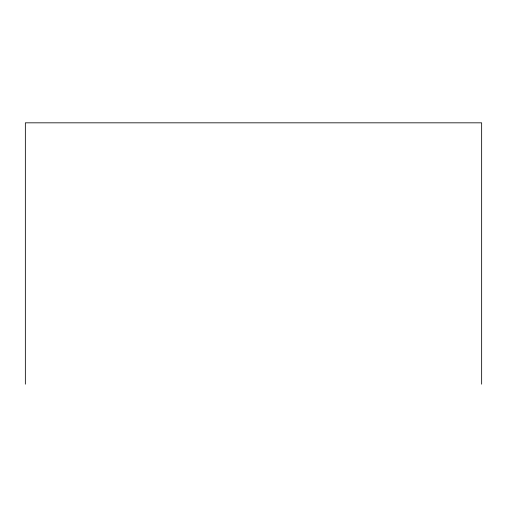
<?xml version="1.0" encoding="UTF-8"?>
<svg xmlns="http://www.w3.org/2000/svg" width="507" height="507" viewBox="0 0 507 507"><rect width="100%" height="100%" fill="white"/><g stroke="black" fill="none" stroke-linecap="round" stroke-linejoin="round"><path stroke-width="0.76" d="M481.65 384.173L481.65 122.827L25.35 122.827L25.35 384.173"/></g></svg>
